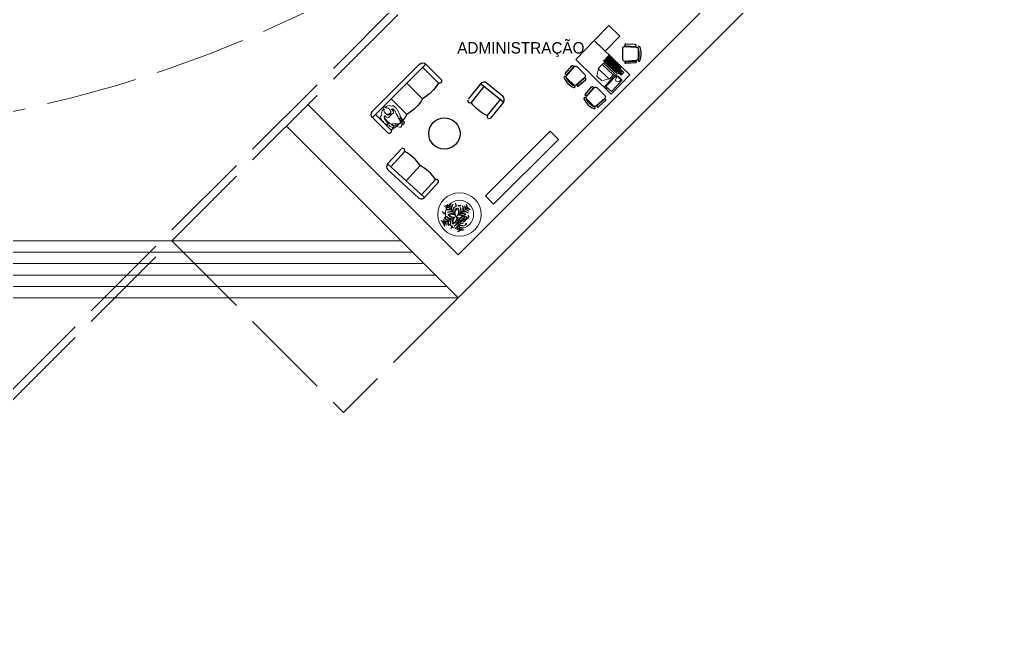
# Model space of a CAD drawing. Header units: millimetres. Extents: x 383 to 523, y 252 to 344.
# Drawn here: x 434.99 to 460.82, y 251.63 to 268.05 of the extents above; entities that cross this region are included whole.
import ezdxf

# ---------------------------------------------------------------- set-up
doc = ezdxf.new("R2010")
doc.units = ezdxf.units.MM
doc.header["$MEASUREMENT"] = 0
doc.linetypes.add('ACAD_ISO02W100', pattern=[15, 12, -3])
for name, color, linetype, lineweight in [('CPU', 211, 'Continuous', 5), ('cubierta', 1, 'ACAD_ISO02W100', 15), ('muros', 5, 'Continuous', 30), ('plantas', 76, 'Continuous', 15), ('vegetacion', 104, 'Continuous', 0)]:
    doc.layers.add(name, color=color, linetype=linetype, lineweight=lineweight)
doc.layers.add('muebles', color=193, linetype='Continuous')
doc.layers.add('Terreno', color=41, linetype='Continuous')

# ---------------------------------------------------------------- blocks, each defined once
blk = doc.blocks.new('tytytyt')
at = {"layer": 'vegetacion', "lineweight": 0}
for p in [(2770.857, 1104.045), (2770.384, 1103.648), (2771.329, 1103.648), (2770.94, 1103.092)]:
    blk.add_line(p, (2770.857, 1103.565), dxfattribs=at)
for centre, radius, start, end in [((2770.655, 1103.868), 0.0552, 139.742, 258.7475), ((2770.73, 1103.912), 0.12, 184.618, 228.2106), ((2770.718, 1103.772), 0.153, 25.2489, 95.3937), ((2770.637, 1103.676), 0.257, 31.3712, 75.0366), ((2770.718, 1103.684), 0.153, 25.2489, 95.3937), ((2770.637, 1103.589), 0.257, 31.3712, 75.0366), ((2770.767, 1103.935), 0.111, 36.29, 99.6243), ((2770.678, 1103.806), 0.249, 44.0763, 73.3794), ((2770.767, 1103.87), 0.111, 36.29, 99.6243), ((2770.678, 1103.74), 0.249, 44.0763, 73.3794), ((2770.946, 1103.935), 0.111, 80.3757, 143.71), ((2771.036, 1103.806), 0.249, 106.6206, 135.9237), ((2770.946, 1103.87), 0.111, 80.3757, 143.71), ((2771.036, 1103.74), 0.249, 106.6206, 135.9237), ((2770.995, 1103.772), 0.153, 84.6063, 154.7511), ((2771.076, 1103.676), 0.257, 104.9634, 148.6288), ((2770.995, 1103.684), 0.153, 84.6063, 154.7511), ((2771.076, 1103.589), 0.257, 104.9634, 148.6288), ((2771.175, 1103.773), 0.111, 80.3757, 143.71), ((2771.264, 1103.643), 0.249, 106.6206, 135.9237), ((2770.477, 1103.541), 0.111, 116.29, 179.6243), ((2770.589, 1103.43), 0.249, 124.0763, 153.3794), ((2770.508, 1103.717), 0.111, 160.3757, 223.71), ((2770.651, 1103.783), 0.249, 186.6206, 215.9237), ((2770.541, 1103.53), 0.111, 116.29, 179.6243), ((2770.653, 1103.419), 0.249, 124.0763, 153.3794), ((2770.572, 1103.706), 0.111, 160.3757, 223.71), ((2770.715, 1103.772), 0.249, 186.6206, 215.9237), ((2770.629, 1103.464), 0.153, 105.2489, 175.3937), ((2770.709, 1103.368), 0.257, 111.3712, 155.0366), ((2770.677, 1103.738), 0.153, 164.6063, 234.7511), ((2770.786, 1103.801), 0.257, 184.9634, 228.6288), ((2770.715, 1103.449), 0.153, 105.2489, 175.3937), ((2770.795, 1103.353), 0.257, 111.3712, 155.0366), ((2771.08, 1103.097), 0.519, 115.4772, 156.6585), ((2770.763, 1103.722), 0.153, 164.6063, 234.7511), ((2770.872, 1103.785), 0.257, 184.9634, 228.6288), ((2770.716, 1103.502), 0.0834, 144.9865, 244.4034), ((2770.787, 1103.427), 0.15, 83.4259, 183.6346), ((2770.854, 1103.352), 0.226, 101.6665, 163.1878), ((2770.886, 1103.581), 0.24, 187.5759, 215.8942), ((2770.708, 1103.61), 0.15, 3.4259, 103.6346), ((2770.646, 1103.531), 0.226, 21.6665, 83.1878), ((2770.838, 1103.719), 0.15, 156.3654, 256.5741), ((2770.927, 1103.766), 0.226, 176.8122, 238.3335), ((2770.644, 1103.562), 0.226, 286.8122, 348.3335), ((2770.719, 1103.495), 0.15, 266.3654, 6.5741), ((2770.764, 1103.547), 0.054, 114.2257, 255.1279), ((2770.807, 1103.559), 0.0749, 150.4398, 228.6694), ((2770.867, 1103.457), 0.124, 161.4477, 239.3672), ((2771.161, 1103.541), 0.405, 185.4007, 208.139), ((2771.005, 1103.61), 0.15, 76.3654, 176.5741), ((2771.067, 1103.531), 0.226, 96.8122, 158.3335), ((2771.058, 1103.635), 0.226, 211.6665, 273.1878), ((2771.01, 1103.547), 0.15, 193.4259, 293.6346), ((2770.786, 1103.766), 0.226, 301.6665, 3.1878), ((2770.859, 1103.352), 0.226, 16.8122, 78.3335), ((2770.875, 1103.719), 0.15, 283.4259, 23.6346), ((2770.927, 1103.427), 0.15, 356.3654, 96.5741), ((2770.842, 1103.785), 0.257, 311.3712, 355.0366), ((2770.918, 1103.353), 0.257, 24.9634, 68.6288), ((2770.95, 1103.722), 0.153, 305.2489, 15.3937), ((2770.998, 1103.449), 0.153, 4.6063, 74.7511), ((2770.928, 1103.801), 0.257, 311.3712, 355.0366), ((2771.004, 1103.368), 0.257, 24.9634, 68.6288), ((2771.036, 1103.738), 0.153, 305.2489, 15.3937), ((2771.084, 1103.464), 0.153, 4.6063, 74.7511), ((2770.998, 1103.772), 0.249, 324.0763, 353.3794), ((2771.06, 1103.419), 0.249, 26.6206, 55.9237), ((2771.141, 1103.706), 0.111, 316.29, 19.6243), ((2771.172, 1103.53), 0.111, 0.3757, 63.71), ((2771.062, 1103.783), 0.249, 324.0763, 353.3794), ((2771.206, 1103.717), 0.111, 316.29, 19.6243), ((2770.529, 1103.429), 0.0552, 139.742, 258.7475), ((2770.604, 1103.473), 0.12, 184.618, 228.2106), ((2770.643, 1103.411), 0.0552, 139.742, 258.7475), ((2770.718, 1103.455), 0.12, 184.618, 228.2106), ((2770.684, 1103.341), 0.0547, 167.0577, 302.8533), ((2770.684, 1103.263), 0.0547, 167.0577, 302.8533), ((2770.715, 1103.372), 0.0768, 185.1845, 268.654), ((2770.715, 1103.294), 0.0768, 185.1845, 268.654), ((2770.747, 1103.393), 0.0735, 138.8744, 278.9763), ((2770.811, 1103.428), 0.12, 173.7536, 244.097), ((2770.645, 1103.504), 0.257, 294.9634, 338.6288), ((2770.741, 1103.423), 0.153, 274.6063, 344.7511), ((2770.66, 1103.418), 0.257, 294.9634, 338.6288), ((2770.756, 1103.337), 0.153, 274.6063, 344.7511), ((2770.711, 1103.362), 0.249, 296.6206, 325.9237), ((2770.822, 1103.249), 0.111, 270.3757, 333.71), ((2771.077, 1103.58), 0.257, 221.3712, 265.0366), ((2771.014, 1103.472), 0.153, 215.2489, 285.3937), ((2771.092, 1103.494), 0.257, 221.3712, 265.0366), ((2771.029, 1103.386), 0.153, 215.2489, 285.3937), ((2771.064, 1103.424), 0.249, 234.0763, 263.3794), ((2770.998, 1103.28), 0.111, 226.29, 289.6243), ((2771.149, 1103.304), 0.0552, 101.2525, 220.258), ((2771.223, 1103.261), 0.12, 131.7894, 175.382), ((2771.273, 1103.648), 0.249, 234.0763, 263.3794), ((2771.207, 1103.505), 0.111, 226.29, 289.6243), ((2770.722, 1103.297), 0.249, 296.6206, 325.9237), ((2770.833, 1103.185), 0.111, 270.3757, 333.71), ((2771.075, 1103.359), 0.249, 234.0763, 263.3794), ((2771.009, 1103.216), 0.111, 226.29, 289.6243)]:
    blk.add_arc(centre, radius, start, end, dxfattribs=at)
blk = doc.blocks.new('p_sillon03')
for p, q in [((-0.75, 0), (0.75, 0)), ((-0.85, -0.1), (-0.85, -0.6)), ((-0.85, -0.1), (0.85, -0.1)), ((-0.75, -0.1), (-0.75, -0.6)), ((-0.25, -0.1), (-0.25, -0.6)), ((0.25, -0.1), (0.25, -0.6)), ((0.75, -0.1), (0.75, -0.6)), ((0.85, -0.1), (0.85, -0.6))]:
    blk.add_line(p, q)
for points in [[(-0.75, -0.6, 0.125361), (-0.25, -0.6, 0.125361)], [(-0.25, -0.6, 0.125361), (0.25, -0.6, 0.125361)], [(0.25, -0.6, 0.125361), (0.75, -0.6, 0.125361)]]:
    blk.add_lwpolyline(points, format="xyb")
for centre, radius, start, end in [((-0.75, -0.1), 0.1, 90, 180), ((0.75, -0.1), 0.1, 0, 90), ((-0.8, -0.579), 0.0542, 202.8178, 337.1822), ((0.8, -0.579), 0.0542, 202.8178, 337.1822)]:
    blk.add_arc(centre, radius, start, end)
blk = doc.blocks.new('Sillon3')
blk.add_blockref('p_sillon03', (0, 0.1))
blk = doc.blocks.new('cpu')
at = {"layer": 'CPU'}
for p, q in [((392.12, 179.722), (392.219, 179.892)), ((392.395, 179.892), (392.219, 179.892)), ((392.493, 179.722), (392.395, 179.892)), ((392.776, 179.922), (392.576, 179.922)), ((392.576, 179.922), (392.576, 179.522)), ((392.776, 179.522), (392.776, 179.922)), ((392.105, 179.722), (392.105, 179.522)), ((392.505, 179.722), (392.105, 179.722)), ((392.105, 179.572), (392.505, 179.572)), ((392.105, 179.522), (392.505, 179.522)), ((392.505, 179.522), (392.505, 179.722)), ((392.576, 179.522), (392.776, 179.522)), ((392.074, 179.282), (392.074, 179.482)), ((392.074, 179.282), (392.074, 179.482)), ((392.525, 179.483), (392.075, 179.483)), ((392.076, 179.282), (392.526, 179.282)), ((392.086, 179.443), (392.086, 179.463)), ((392.406, 179.463), (392.086, 179.463)), ((392.406, 179.443), (392.086, 179.443)), ((392.406, 179.423), (392.086, 179.423)), ((392.086, 179.302), (392.086, 179.423)), ((392.406, 179.403), (392.086, 179.403)), ((392.406, 179.383), (392.086, 179.383)), ((392.406, 179.363), (392.086, 179.363)), ((392.406, 179.343), (392.086, 179.343)), ((392.406, 179.323), (392.086, 179.323)), ((392.086, 179.302), (392.406, 179.302)), ((392.106, 179.443), (392.106, 179.463)), ((392.106, 179.363), (392.106, 179.423)), ((392.106, 179.302), (392.106, 179.343)), ((392.126, 179.443), (392.126, 179.463)), ((392.126, 179.302), (392.126, 179.423)), ((392.146, 179.443), (392.146, 179.463)), ((392.146, 179.302), (392.146, 179.423)), ((392.166, 179.443), (392.166, 179.463)), ((392.166, 179.302), (392.166, 179.423)), ((392.186, 179.443), (392.186, 179.463)), ((392.186, 179.323), (392.186, 179.423)), ((392.206, 179.443), (392.206, 179.463)), ((392.206, 179.323), (392.206, 179.423)), ((392.226, 179.443), (392.226, 179.463)), ((392.226, 179.323), (392.226, 179.423)), ((392.246, 179.443), (392.246, 179.463)), ((392.246, 179.323), (392.246, 179.423)), ((392.266, 179.443), (392.266, 179.463)), ((392.266, 179.323), (392.266, 179.423)), ((392.286, 179.443), (392.286, 179.463)), ((392.286, 179.323), (392.286, 179.423)), ((392.306, 179.443), (392.306, 179.463)), ((392.306, 179.302), (392.306, 179.423)), ((392.326, 179.443), (392.326, 179.463)), ((392.326, 179.302), (392.326, 179.423)), ((392.346, 179.443), (392.346, 179.463)), ((392.346, 179.302), (392.346, 179.423)), ((392.366, 179.443), (392.366, 179.463)), ((392.366, 179.302), (392.366, 179.423)), ((392.386, 179.443), (392.386, 179.463)), ((392.386, 179.343), (392.386, 179.403)), ((392.386, 179.302), (392.386, 179.323)), ((392.406, 179.443), (392.406, 179.463)), ((392.406, 179.302), (392.406, 179.423)), ((392.506, 179.463), (392.426, 179.463)), ((392.426, 179.443), (392.426, 179.463)), ((392.506, 179.443), (392.426, 179.443)), ((392.506, 179.423), (392.426, 179.423)), ((392.426, 179.302), (392.426, 179.423)), ((392.506, 179.403), (392.426, 179.403)), ((392.506, 179.383), (392.426, 179.383)), ((392.506, 179.363), (392.426, 179.363)), ((392.506, 179.343), (392.426, 179.343)), ((392.506, 179.323), (392.426, 179.323)), ((392.426, 179.302), (392.506, 179.302)), ((392.446, 179.443), (392.446, 179.463)), ((392.446, 179.302), (392.446, 179.423)), ((392.466, 179.443), (392.466, 179.463)), ((392.466, 179.302), (392.466, 179.423)), ((392.486, 179.443), (392.486, 179.463)), ((392.486, 179.302), (392.486, 179.423)), ((392.506, 179.443), (392.506, 179.463)), ((392.506, 179.302), (392.506, 179.423)), ((392.526, 179.282), (392.526, 179.482)), ((392.584, 179.401), (392.628, 179.401)), ((392.606, 179.401), (392.606, 179.429))]:
    blk.add_line(p, q, dxfattribs=at)
blk.add_lwpolyline([(392.612, 179.428), (392.606, 179.444), (392.583, 179.444), (392.567, 179.46), (392.554, 179.483), (392.55, 179.512), (392.544, 179.571), (392.554, 179.941), (392.57, 179.954), (392.589, 179.961), (392.616, 179.958), (392.629, 179.945), (392.632, 179.935), (392.635, 179.922)], dxfattribs=at)
blk.add_lwpolyline([(392.552, 179.436), (392.662, 179.436), (392.662, 179.334), (392.552, 179.334)], close=True, dxfattribs=at)
for centre, major_axis, ratio, start_param, end_param in [((392.676, 179.522), (-0.0998, 0), 0.159626, 6.198708, 9.407133), ((392.678, 179.523), (0, -0.117), 0.599901, 1.562782, 4.720403)]:
    blk.add_ellipse(centre, major_axis=major_axis, ratio=ratio, start_param=start_param, end_param=end_param, dxfattribs=at)
blk.add_ellipse((392.606, 179.39), major_axis=(0, 0.0398), ratio=0.562143, dxfattribs=at)

msp = doc.modelspace()

# ---------------------------------------------------------------- linework, layer by layer
at = {"layer": 'cubierta', "linetype": 'ACAD_ISO02W100', "lineweight": 18, "ltscale": 0.2}
for p, q in [((428.382, 251.913), (473.858, 297.386)), ((428.382, 251.631), (474, 297.245)), ((438.987, 262.234), (443.499, 257.722)), ((446.511, 260.734), (443.499, 257.722))]:
    msp.add_line(p, q, dxfattribs=at)
msp.add_arc((428.383, 297.242), 32.252, 181.8805, 44.9344, dxfattribs=at)
at = {"layer": 'muebles'}
for p, q in [((450.765, 267.608), (450.476, 267.891)), ((451.263, 267.347), (451.263, 267.347)), ((451.267, 266.953), (451.267, 266.953)), ((447.103, 266.361), (446.777, 265.954)), ((447.702, 265.882), (447.103, 266.361)), ((447.685, 266.035), (447.248, 266.385)), ((449.3, 266.543), (449.3, 266.543)), ((447.191, 266.29), (446.851, 265.865)), ((449.581, 266.267), (449.581, 266.267)), ((447.616, 265.948), (447.276, 265.523)), ((447.701, 265.88), (447.361, 265.455)), ((449.823, 265.991), (449.823, 265.991)), ((450.104, 265.715), (450.104, 265.715)), ((444.657, 264.259), (445.01, 264.644)), ((444.741, 264.182), (445.109, 264.584)), ((445.624, 263.373), (444.657, 264.259)), ((445.47, 263.366), (444.656, 264.112)), ((445.142, 263.814), (445.51, 264.215)), ((445.544, 263.446), (445.912, 263.847)), ((445.624, 263.373), (445.992, 263.774))]:
    msp.add_line(p, q, dxfattribs=at)
at = {"layer": 'muebles', "lineweight": 0}
for p, q in [((450.09, 267.497), (449.603, 266.995)), ((451.023, 266.592), (450.09, 267.497)), ((449.603, 266.995), (450.536, 266.089)), ((450.536, 266.089), (451.023, 266.592)), ((444.695, 265.786), (444.661, 265.781)), ((444.728, 265.778), (444.695, 265.786)), ((444.796, 265.789), (444.766, 265.773)), ((444.84, 265.767), (444.796, 265.789)), ((444.498, 265.538), (444.469, 265.501)), ((444.502, 265.627), (444.497, 265.594)), ((444.497, 265.594), (444.505, 265.577)), ((444.51, 265.572), (444.498, 265.538)), ((444.516, 265.658), (444.502, 265.627)), ((444.505, 265.577), (444.51, 265.572)), ((444.548, 265.693), (444.516, 265.658)), ((444.548, 265.708), (444.556, 265.731)), ((444.551, 265.691), (444.548, 265.708)), ((444.566, 265.681), (444.551, 265.691)), ((444.556, 265.731), (444.57, 265.744)), ((444.561, 265.655), (444.566, 265.673)), ((444.565, 265.628), (444.561, 265.655)), ((444.584, 265.605), (444.565, 265.628)), ((444.566, 265.673), (444.577, 265.687)), ((444.577, 265.687), (444.566, 265.681)), ((444.57, 265.744), (444.583, 265.749)), ((444.583, 265.749), (444.6, 265.744)), ((444.598, 265.584), (444.584, 265.605)), ((444.584, 265.517), (444.588, 265.531)), ((444.617, 265.574), (444.598, 265.584)), ((444.6, 265.744), (444.616, 265.729)), ((444.622, 265.764), (444.604, 265.747)), ((444.616, 265.729), (444.614, 265.716)), ((444.614, 265.716), (444.627, 265.728)), ((444.657, 265.546), (444.617, 265.574)), ((444.661, 265.781), (444.622, 265.764)), ((444.627, 265.728), (444.649, 265.729)), ((444.658, 265.555), (444.645, 265.557)), ((444.649, 265.729), (444.67, 265.722)), ((444.68, 265.544), (444.657, 265.546)), ((444.665, 265.566), (444.658, 265.555)), ((444.676, 265.564), (444.662, 265.572)), ((444.662, 265.572), (444.665, 265.566)), ((444.67, 265.722), (444.683, 265.708)), ((444.705, 265.569), (444.676, 265.564)), ((444.68, 265.549), (444.703, 265.559)), ((444.7, 265.556), (444.68, 265.544)), ((444.683, 265.708), (444.698, 265.7)), ((444.698, 265.7), (444.713, 265.676)), ((444.712, 265.551), (444.7, 265.556)), ((444.725, 265.59), (444.705, 265.569)), ((444.707, 265.502), (444.739, 265.539)), ((444.725, 265.548), (444.712, 265.551)), ((444.713, 265.676), (444.726, 265.66)), ((444.724, 265.574), (444.738, 265.595)), ((444.74, 265.608), (444.725, 265.59)), ((444.729, 265.551), (444.725, 265.548)), ((444.726, 265.66), (444.741, 265.635)), ((444.766, 265.773), (444.728, 265.778)), ((444.743, 265.595), (444.728, 265.577)), ((444.728, 265.577), (444.731, 265.568)), ((444.731, 265.568), (444.729, 265.551)), ((444.739, 265.627), (444.74, 265.608)), ((444.739, 265.539), (444.778, 265.567)), ((444.741, 265.635), (444.745, 265.618)), ((444.745, 265.618), (444.743, 265.595)), ((444.747, 265.691), (444.76, 265.689)), ((444.76, 265.689), (444.777, 265.7)), ((444.784, 265.671), (444.771, 265.69)), ((444.777, 265.7), (444.785, 265.691)), ((444.778, 265.567), (444.799, 265.58)), ((444.8, 265.645), (444.784, 265.671)), ((444.785, 265.691), (444.807, 265.69)), ((444.799, 265.58), (444.81, 265.599)), ((444.809, 265.613), (444.8, 265.645)), ((444.807, 265.69), (444.823, 265.667)), ((444.81, 265.599), (444.809, 265.613)), ((444.823, 265.667), (444.852, 265.641)), ((444.854, 265.742), (444.84, 265.767)), ((444.852, 265.641), (444.883, 265.569)), ((444.881, 265.725), (444.854, 265.742)), ((444.915, 265.67), (444.881, 265.725)), ((444.883, 265.569), (444.908, 265.524)), ((444.908, 265.524), (444.939, 265.485)), ((444.952, 265.605), (444.915, 265.67)), ((444.985, 265.54), (444.952, 265.605)), ((444.98, 265.51), (444.985, 265.54)), ((444.469, 265.501), (444.466, 265.472)), ((444.466, 265.472), (444.471, 265.467)), ((444.471, 265.467), (444.476, 265.451)), ((444.476, 265.451), (444.49, 265.442)), ((444.49, 265.442), (444.517, 265.391)), ((444.517, 265.391), (444.547, 265.359)), ((444.547, 265.359), (444.571, 265.32)), ((444.565, 265.473), (444.58, 265.496)), ((444.575, 265.468), (444.565, 265.473)), ((444.567, 265.459), (444.575, 265.468)), ((444.574, 265.441), (444.567, 265.459)), ((444.569, 265.503), (444.584, 265.517)), ((444.58, 265.496), (444.569, 265.503)), ((444.571, 265.32), (444.595, 265.307)), ((444.617, 265.374), (444.574, 265.441)), ((444.575, 265.466), (444.599, 265.429)), ((444.588, 265.518), (444.63, 265.486)), ((444.595, 265.307), (444.606, 265.311)), ((444.599, 265.429), (444.637, 265.383)), ((444.606, 265.311), (444.646, 265.282)), ((444.638, 265.356), (444.617, 265.374)), ((444.63, 265.486), (444.67, 265.473)), ((444.637, 265.383), (444.688, 265.345)), ((444.691, 265.319), (444.638, 265.356)), ((444.646, 265.282), (444.661, 265.284)), ((444.65, 265.288), (444.652, 265.302)), ((444.652, 265.302), (444.667, 265.314)), ((444.661, 265.284), (444.692, 265.272)), ((444.667, 265.314), (444.684, 265.317)), ((444.67, 265.473), (444.69, 265.477)), ((444.688, 265.345), (444.716, 265.32)), ((444.688, 265.312), (444.691, 265.319)), ((444.702, 265.31), (444.688, 265.312)), ((444.69, 265.477), (444.707, 265.502)), ((444.692, 265.272), (444.729, 265.242)), ((444.722, 265.319), (444.702, 265.31)), ((444.747, 265.307), (444.722, 265.319)), ((444.788, 265.294), (444.747, 265.307)), ((444.747, 265.287), (444.747, 265.294)), ((444.747, 265.294), (444.791, 265.285)), ((444.82, 265.248), (444.747, 265.287)), ((444.791, 265.285), (444.788, 265.294)), ((444.789, 265.326), (444.947, 265.306)), ((444.792, 265.279), (444.863, 265.256)), ((444.947, 265.306), (444.848, 265.285)), ((444.939, 265.485), (444.954, 265.43)), ((444.954, 265.43), (444.968, 265.418)), ((444.961, 265.433), (444.962, 265.445)), ((444.962, 265.445), (444.969, 265.452)), ((444.968, 265.418), (444.987, 265.371)), ((444.969, 265.452), (444.984, 265.451)), ((444.998, 265.462), (444.98, 265.51)), ((444.984, 265.451), (444.993, 265.445)), ((444.987, 265.371), (445.018, 265.309)), ((444.998, 265.488), (444.99, 265.512)), ((445.048, 265.413), (444.998, 265.488)), ((444.999, 265.446), (444.998, 265.462)), ((445.002, 265.435), (444.999, 265.446)), ((445.016, 265.391), (445, 265.406)), ((445.015, 265.425), (445.002, 265.435)), ((445.035, 265.404), (445.015, 265.425)), ((445.03, 265.384), (445.016, 265.391)), ((445.018, 265.309), (445.028, 265.306)), ((445.021, 265.27), (445.061, 265.285)), ((445.023, 265.25), (445.021, 265.27)), ((445.028, 265.306), (445.034, 265.3)), ((445.038, 265.373), (445.03, 265.384)), ((445.034, 265.3), (445.041, 265.305)), ((445.053, 265.372), (445.035, 265.404)), ((445.047, 265.362), (445.038, 265.373)), ((445.041, 265.305), (445.052, 265.3)), ((445.047, 265.362), (445.053, 265.372)), ((445.063, 265.32), (445.047, 265.362)), ((445.075, 265.374), (445.048, 265.413)), ((445.052, 265.3), (445.054, 265.319)), ((445.054, 265.319), (445.063, 265.32)), ((445.061, 265.285), (445.087, 265.297)), ((445.101, 265.338), (445.075, 265.374)), ((445.098, 265.315), (445.101, 265.338)), ((444.729, 265.242), (444.788, 265.216)), ((444.788, 265.216), (444.791, 265.223)), ((444.791, 265.223), (444.803, 265.22)), ((444.803, 265.22), (444.811, 265.225)), ((444.811, 265.225), (444.822, 265.228)), ((444.816, 265.242), (444.82, 265.248)), ((444.821, 265.237), (444.816, 265.242)), ((444.822, 265.228), (444.821, 265.237)), ((444.863, 265.256), (444.925, 265.233)), ((444.925, 265.233), (444.974, 265.218)), ((444.974, 265.218), (445.007, 265.221)), ((445.007, 265.221), (445.023, 265.25))]:
    msp.add_line(p, q, dxfattribs=at)
at = {"layer": 'muebles'}
msp.add_lwpolyline([(450.476, 267.891), (450.09, 267.497), (450.379, 267.214), (450.765, 267.608)], dxfattribs=at)
for points in [[(450.841, 266.999), (450.839, 267.293, -0.432616), (450.891, 267.343), (451.191, 267.327, -0.396047), (451.239, 267.278), (451.241, 267.022, -0.396047), (451.195, 266.971), (450.895, 266.95, -0.432616)], [(450.892, 267.38), (450.892, 267.38, 0.414214), (450.916, 267.354), (451.165, 267.34, 0.414214), (451.192, 267.364), (451.192, 267.364, 0.414214), (451.168, 267.39), (450.919, 267.404, 0.414214)], [(449.533, 266.833), (449.533, 266.833, -0.414214), (449.536, 266.798), (449.372, 266.609, -0.414214), (449.337, 266.606), (449.337, 266.606, -0.414214), (449.334, 266.641), (449.498, 266.831, -0.414214)], [(449.633, 266.811), (449.843, 266.605, -0.432616), (449.841, 266.533), (449.617, 266.332, -0.396047), (449.549, 266.333), (449.366, 266.512, -0.396047), (449.364, 266.581), (449.56, 266.808, -0.432616)], [(450.897, 266.913), (450.897, 266.913, -0.414214), (450.92, 266.94), (451.169, 266.958, -0.414214), (451.196, 266.935), (451.196, 266.935, -0.414214), (451.173, 266.908), (450.923, 266.89, -0.414214)], [(449.867, 266.506), (449.867, 266.506, 0.414214), (449.831, 266.508), (449.645, 266.341, 0.414214), (449.643, 266.305), (449.643, 266.305, 0.414214), (449.678, 266.304), (449.865, 266.47, 0.414214)], [(450.056, 266.281), (450.056, 266.281, -0.414214), (450.059, 266.246), (449.896, 266.056, -0.414214), (449.86, 266.054), (449.86, 266.054, -0.414214), (449.858, 266.089), (450.021, 266.278, -0.414214)], [(450.157, 266.259), (450.366, 266.053, -0.432616), (450.364, 265.98), (450.141, 265.779, -0.396047), (450.072, 265.781), (449.89, 265.96, -0.396047), (449.887, 266.029), (450.084, 266.256, -0.432616)], [(450.39, 265.953), (450.39, 265.953, 0.414214), (450.355, 265.955), (450.169, 265.788, 0.414214), (450.167, 265.753), (450.167, 265.753, 0.414214), (450.202, 265.751), (450.388, 265.918, 0.414214)]]:
    msp.add_lwpolyline(points, format="xyb", close=True, dxfattribs=at)
for points in [[(447.277, 265.525, -0.125361), (446.851, 265.865, -0.125361)], [(447.277, 265.524, -0.000161), (447.277, 265.525)], [(445.51, 264.215, 0.125361), (445.109, 264.584, 0.125361)], [(445.912, 263.847, 0.125361), (445.51, 264.215, 0.125361)]]:
    msp.add_lwpolyline(points, format="xyb", dxfattribs=at)
at = {"layer": 'muebles', "linetype": 'Continuous'}
msp.add_circle((446.15, 265.052), 0.411, dxfattribs=at)
at = {"layer": 'muebles'}
for centre, radius, start, end in [((451.263, 267.322), 0.025, 90.5309, 202.5349), ((451.263, 267.322), 0.025, 22.5349, 90.5309), ((450.84, 267.146), 0.433, 338.5268, 22.5349), ((450.84, 267.146), 0.483, 338.5268, 22.5349), ((451.266, 266.978), 0.025, 158.5268, 270.5309), ((451.266, 266.978), 0.025, 270.5309, 338.5268), ((447.188, 266.294), 0.109, 51.3551, 141.3551), ((449.318, 266.525), 0.025, 135.5309, 203.5268), ((449.738, 266.708), 0.483, 203.5268, 247.5349), ((449.318, 266.525), 0.025, 23.5268, 135.5309), ((449.738, 266.708), 0.433, 203.5268, 247.5349), ((449.563, 266.285), 0.025, 315.5309, 67.5349), ((449.563, 266.285), 0.025, 247.5349, 315.5309), ((446.823, 265.917), 0.0591, 164.1729, 298.5374), ((447.616, 265.948), 0.109, 321.3551, 51.3551), ((449.841, 265.973), 0.025, 135.5309, 203.5268), ((450.261, 266.156), 0.483, 203.5268, 247.5349), ((449.841, 265.973), 0.025, 23.5268, 135.5309), ((450.261, 266.156), 0.433, 203.5268, 247.5349), ((450.086, 265.732), 0.025, 247.5349, 315.5309), ((450.086, 265.732), 0.025, 315.5309, 67.5349), ((447.333, 265.507), 0.0591, 164.1729, 298.5374), ((445.049, 264.604), 0.0591, 340.2875, 114.652), ((444.737, 264.185), 0.109, 137.4698, 227.4698), ((445.936, 263.794), 0.0591, 340.2875, 114.652), ((445.544, 263.446), 0.109, 227.4698, 317.4698)]:
    msp.add_arc(centre, radius, start, end, dxfattribs=at)
at = {"layer": 'muros'}
for p, q in [((446.511, 261.866), (454.854, 270.208)), ((446.511, 260.734), (455.986, 270.208)), ((442.565, 265.812), (446.511, 261.866)), ((441.999, 265.247), (446.511, 260.734))]:
    msp.add_line(p, q, dxfattribs=at)
at = {"layer": 'muros', "lineweight": 18, "ltscale": 0.2}
for p, q in [((411.311, 262.234), (445.011, 262.234)), ((411.011, 261.934), (445.311, 261.934)), ((410.711, 261.634), (445.611, 261.634)), ((410.401, 261.324), (445.911, 261.334)), ((410.111, 261.034), (446.211, 261.034)), ((409.811, 260.734), (446.511, 260.734))]:
    msp.add_line(p, q, dxfattribs=at)
at = {"layer": 'muros', "lineweight": 18}
msp.add_lwpolyline([(447.445, 263.199), (449.145, 264.897), (448.928, 265.114), (447.229, 263.416)], close=True, dxfattribs=at)
at = {"layer": 'plantas'}
for radius in [0.572, 0.372]:
    msp.add_circle((446.547, 262.927, -0.041), radius, dxfattribs=at)

# ---------------------------------------------------------------- block references
at = {"layer": 'muebles', "lineweight": 0, "xscale": -1, "rotation": 136.5584252297932}
msp.add_blockref('cpu', (289.074, 666.87), dxfattribs=at)
at = {"layer": 'muebles', "xscale": -1.166239609916291, "yscale": 1.16623960991592, "zscale": 1.166239609915931, "rotation": 44.882988170604}
msp.add_blockref('Sillon3', (444.96, 266.174), dxfattribs=at)
at = {"layer": 'plantas', "xscale": 0.8267374711344928, "yscale": 0.8267374711346065, "zscale": 0.8267374711345924, "rotation": 117.6279967389582}
msp.add_blockref('tytytyt', (2317.088, -1343.608, -0.02), dxfattribs=at)

# ---------------------------------------------------------------- texts
at = {"layer": 'Terreno', "linetype": 'Continuous'}
msp.add_text('ADMINISTRAÇÃO', height=0.3, dxfattribs=at).set_placement((446.488, 267.155))

doc.saveas('drawing.dxf')
